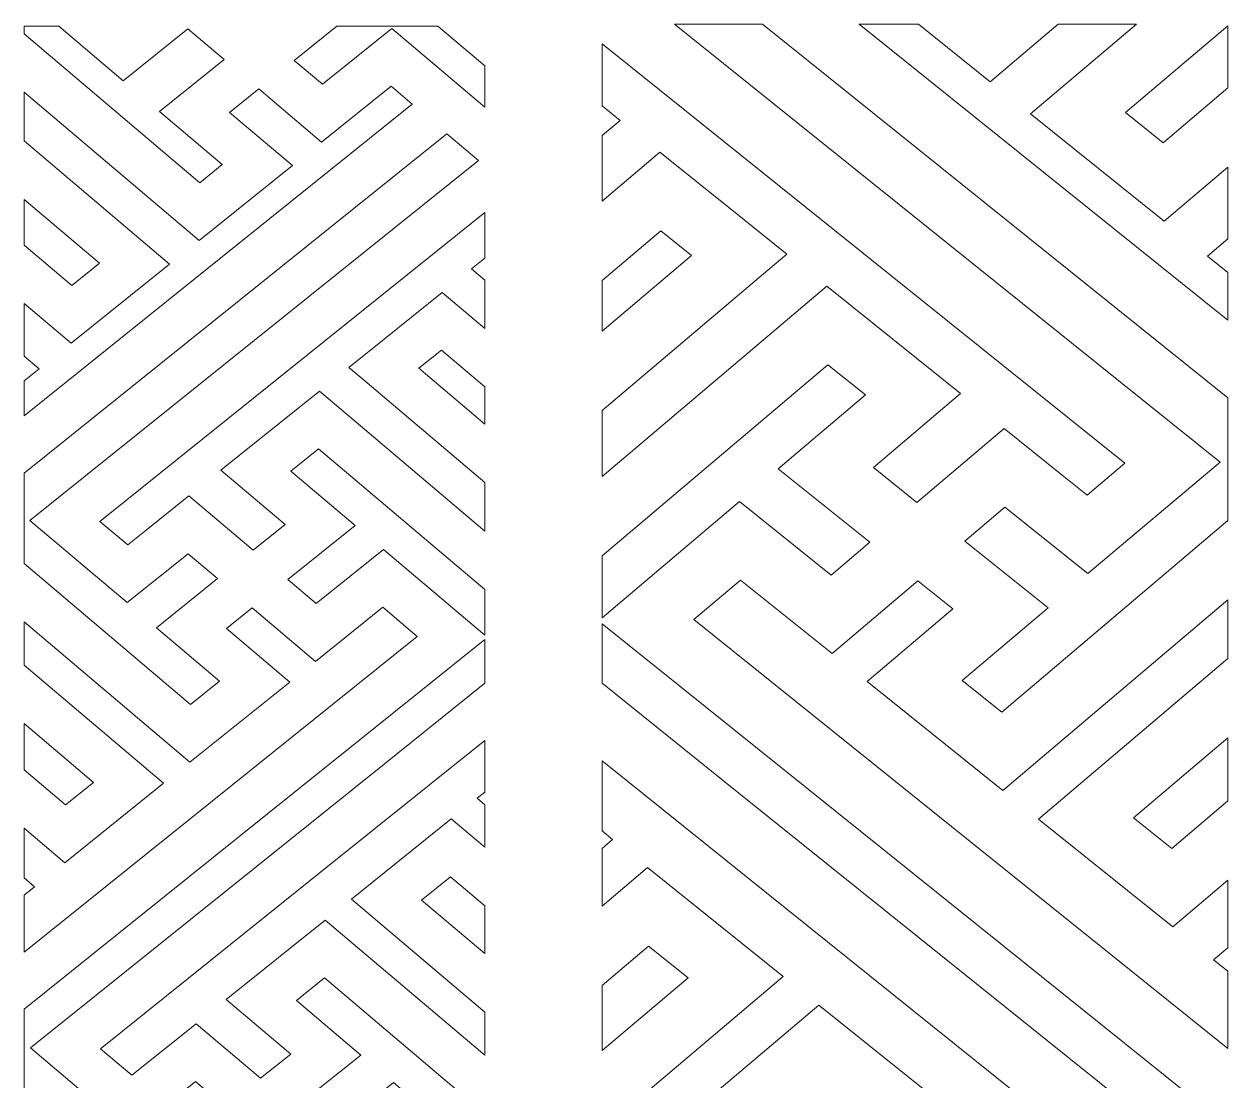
# Model space of a CAD drawing. Header units: centimetres. Extents: x -42.4 to 42.4, y -38.3 to 38.3.
# Drawn here: x -42.41 to -1.9, y 2.21 to 37.75 of the extents above; entities that cross this region are included whole.
import ezdxf

# ---------------------------------------------------------------- set-up
doc = ezdxf.new("R2010")
doc.units = ezdxf.units.CM
doc.header["$MEASUREMENT"] = 0
doc.layers.add('layer 1', color=7, linetype='Continuous')

msp = doc.modelspace()

# ---------------------------------------------------------------- linework, layer by layer
at = {"layer": 'layer 1', "color": 114, "lineweight": 9}
for points, knots in [([(-41.23236, 37.68249), (-41.23236, 37.68249), (-39.0682, 35.85024), (-39.0682, 35.85024), (-39.0682, 35.85024), (-39.0682, 35.85024), (-36.89217, 37.59615), (-36.89217, 37.59615), (-36.89217, 37.59615), (-36.89217, 37.59615), (-35.67161, 36.56278), (-35.67161, 36.56278), (-35.67161, 36.56278), (-35.67161, 36.56278), (-37.84764, 34.81687), (-37.84764, 34.81687), (-37.84764, 34.81687), (-37.84764, 34.81687), (-35.73659, 33.02958), (-35.73659, 33.02958), (-35.73659, 33.02958), (-35.73659, 33.02958), (-36.49481, 32.42125), (-36.49481, 32.42125), (-36.49481, 32.42125), (-36.49481, 32.42125), (-42.40592, 37.42578), (-42.40592, 37.42578), (-42.40592, 37.42578), (-42.40592, 37.42578), (-42.40592, 37.68249), (-42.40592, 37.68249), (-42.40592, 37.68249), (-42.40592, 37.68249), (-41.23236, 37.68249), (-41.23236, 37.68249)], [0, 0, 0, 0, 0.1, 0.1, 0.1, 0.1, 0.2, 0.2, 0.2, 0.2, 0.3, 0.3, 0.3, 0.3, 0.4, 0.4, 0.4, 0.4, 0.5, 0.5, 0.5, 0.5, 0.6, 0.6, 0.6, 0.6, 0.7, 0.7, 0.7, 0.7, 0.8, 0.8, 0.8, 0.8, 1, 1, 1, 1]), ([(-31.87905, 37.68249), (-31.87905, 37.68249), (-28.48461, 37.68249), (-28.48461, 37.68249), (-28.48461, 37.68249), (-28.48461, 37.68249), (-26.90583, 36.34581), (-26.90583, 36.34581), (-26.90583, 36.34581), (-26.90583, 36.34581), (-26.90582, 34.95715), (-26.90582, 34.95715), (-26.90582, 34.95715), (-26.90582, 34.95715), (-30.03359, 37.60524), (-30.03359, 37.60524), (-30.03359, 37.60524), (-30.03359, 37.60524), (-32.36866, 35.73177), (-32.36866, 35.73177), (-32.36866, 35.73177), (-32.36866, 35.73177), (-33.31345, 36.53168), (-33.31345, 36.53168), (-33.31345, 36.53168), (-33.31345, 36.53168), (-31.87905, 37.68249), (-31.87905, 37.68249)], [0, 0, 0, 0, 0.125, 0.125, 0.125, 0.125, 0.25, 0.25, 0.25, 0.25, 0.375, 0.375, 0.375, 0.375, 0.5, 0.5, 0.5, 0.5, 0.625, 0.625, 0.625, 0.625, 0.75, 0.75, 0.75, 0.75, 1, 1, 1, 1]), ([(-20.52776, 37.75493), (-20.52776, 37.75493), (-2.16846, 23.0246), (-2.16846, 23.0246), (-2.16846, 23.0246), (-2.16846, 23.0246), (-6.61214, 19.27383), (-6.61214, 19.27383), (-6.61214, 19.27383), (-6.61214, 19.27383), (-9.40708, 21.50542), (-9.40708, 21.50542), (-9.40708, 21.50542), (-9.40708, 21.50542), (-10.7503, 20.36817), (-10.7503, 20.36817), (-10.7503, 20.36817), (-10.7503, 20.36817), (-7.955, 18.1254), (-7.955, 18.1254), (-7.955, 18.1254), (-7.955, 18.1254), (-10.84127, 15.68173), (-10.84127, 15.68173), (-10.84127, 15.68173), (-10.84127, 15.68173), (-9.51342, 14.61635), (-9.51342, 14.61635), (-9.51342, 14.61635), (-9.51342, 14.61635), (-1.90298, 21.05975), (-1.90298, 21.05975), (-1.90298, 21.05975), (-1.90298, 21.05975), (-1.90298, 25.18843), (-1.90298, 25.18843), (-1.90298, 25.18843), (-1.90298, 25.18843), (-17.56544, 37.75493), (-17.56544, 37.75493), (-17.56544, 37.75493), (-18.48418, 37.75493), (-19.46999, 37.75493), (-20.52776, 37.75493)], [0, 0, 0, 0, 0.08333333, 0.08333333, 0.08333333, 0.08333333, 0.16666667, 0.16666667, 0.16666667, 0.16666667, 0.25, 0.25, 0.25, 0.25, 0.33333333, 0.33333333, 0.33333333, 0.33333333, 0.41666667, 0.41666667, 0.41666667, 0.41666667, 0.5, 0.5, 0.5, 0.5, 0.58333333, 0.58333333, 0.58333333, 0.58333333, 0.66666667, 0.66666667, 0.66666667, 0.66666667, 0.75, 0.75, 0.75, 0.75, 0.83333333, 0.83333333, 0.83333333, 0.83333333, 1, 1, 1, 1]), ([(-14.30922, 37.75493), (-13.58949, 37.75493), (-12.92533, 37.75493), (-12.31243, 37.75493), (-12.31243, 37.75493), (-12.31243, 37.75493), (-9.8982, 35.81792), (-9.8982, 35.81792), (-9.8982, 35.81792), (-9.8982, 35.81792), (-7.61033, 37.75493), (-7.61033, 37.75493), (-7.61033, 37.75493), (-7.61033, 37.75493), (-4.98325, 37.75493), (-4.98325, 37.75493), (-4.98325, 37.75493), (-4.98325, 37.75493), (-8.54936, 34.73567), (-8.54936, 34.73567), (-8.54936, 34.73567), (-8.54936, 34.73567), (-4.04803, 31.1241), (-4.04803, 31.1241), (-4.04803, 31.1241), (-4.04803, 31.1241), (-1.90299, 32.94021), (-1.90299, 32.94021), (-1.90299, 32.94021), (-1.90299, 32.94021), (-1.90298, 30.52878), (-1.90298, 30.52878), (-1.90298, 30.52878), (-1.90298, 30.52878), (-2.58566, 29.95078), (-2.58566, 29.95078), (-2.58566, 29.95078), (-2.58566, 29.95078), (-1.90298, 29.40304), (-1.90298, 29.40304), (-1.90298, 29.40304), (-1.90298, 29.40304), (-1.90298, 27.80099), (-1.90298, 27.80099), (-1.90298, 27.80099), (-1.90298, 27.80099), (-14.30922, 37.75493), (-14.30922, 37.75493)], [0, 0, 0, 0, 0.07692308, 0.07692308, 0.07692308, 0.07692308, 0.15384615, 0.15384615, 0.15384615, 0.15384615, 0.23076923, 0.23076923, 0.23076923, 0.23076923, 0.30769231, 0.30769231, 0.30769231, 0.30769231, 0.38461538, 0.38461538, 0.38461538, 0.38461538, 0.46153846, 0.46153846, 0.46153846, 0.46153846, 0.53846154, 0.53846154, 0.53846154, 0.53846154, 0.61538462, 0.61538462, 0.61538462, 0.61538462, 0.69230769, 0.69230769, 0.69230769, 0.69230769, 0.76923077, 0.76923077, 0.76923077, 0.76923077, 0.84615385, 0.84615385, 0.84615385, 0.84615385, 1, 1, 1, 1]), ([(-1.90298, 37.69282), (-1.90298, 37.69282), (-5.34587, 34.77788), (-5.34587, 34.77788), (-5.34587, 34.77788), (-5.34587, 34.77788), (-4.0829, 33.76455), (-4.0829, 33.76455), (-4.0829, 33.76455), (-4.0829, 33.76455), (-1.90298, 35.61019), (-1.90298, 35.61019), (-1.90298, 35.61019), (-1.90298, 35.61019), (-1.90298, 37.69282), (-1.90298, 37.69282)], [0, 0, 0, 0, 0.2, 0.2, 0.2, 0.2, 0.4, 0.4, 0.4, 0.4, 0.6, 0.6, 0.6, 0.6, 1, 1, 1, 1]), ([(-22.95938, 22.53537), (-22.95938, 22.53537), (-16.57426, 27.94138), (-16.57426, 27.94138), (-16.57426, 27.94138), (-16.57426, 27.94138), (-15.39902, 28.93639), (-15.39902, 28.93639), (-15.39902, 28.93639), (-15.39902, 28.93639), (-10.89769, 25.32482), (-10.89769, 25.32482), (-10.89769, 25.32482), (-10.89769, 25.32482), (-13.83178, 22.84066), (-13.83178, 22.84066), (-13.83178, 22.84066), (-13.83178, 22.84066), (-12.36944, 21.66729), (-12.36944, 21.66729), (-12.36944, 21.66729), (-12.36944, 21.66729), (-9.43533, 24.15151), (-9.43533, 24.15151), (-9.43533, 24.15151), (-9.43533, 24.15151), (-7.48429, 22.58617), (-7.48429, 22.58617), (-7.48429, 22.58617), (-7.48429, 22.58617), (-6.63996, 21.90876), (-6.63996, 21.90876), (-6.63996, 21.90876), (-6.63996, 21.90876), (-5.3719, 22.98238), (-5.3719, 22.98238), (-5.3719, 22.98238), (-5.3719, 22.98238), (-22.95938, 37.0934), (-22.95938, 37.0934), (-22.95938, 37.0934), (-22.95938, 37.0934), (-22.9594, 35.00233), (-22.9594, 35.00233), (-22.9594, 35.00233), (-22.9594, 35.00233), (-22.35318, 34.51595), (-22.35318, 34.51595), (-22.35318, 34.51595), (-22.35318, 34.51595), (-22.95938, 34.00268), (-22.95938, 34.00268), (-22.95938, 34.00268), (-22.95938, 34.00268), (-22.95926, 31.79806), (-22.95926, 31.79806), (-22.95926, 31.79806), (-22.95926, 31.79806), (-21.0162, 33.44327), (-21.0162, 33.44327), (-21.0162, 33.44327), (-21.0162, 33.44327), (-18.36066, 31.31262), (-18.36066, 31.31262), (-18.36066, 31.31262), (-18.36066, 31.31262), (-16.74789, 30.01862), (-16.74789, 30.01862), (-16.74789, 30.01862), (-16.74789, 30.01862), (-17.38786, 29.47679), (-17.38786, 29.47679), (-17.38786, 29.47679), (-17.38786, 29.47679), (-22.95926, 24.75974), (-22.95926, 24.75974), (-22.95926, 24.75974), (-22.95926, 24.75974), (-22.95938, 22.53537), (-22.95938, 22.53537)], [0, 0, 0, 0, 0.04761905, 0.04761905, 0.04761905, 0.04761905, 0.0952381, 0.0952381, 0.0952381, 0.0952381, 0.14285714, 0.14285714, 0.14285714, 0.14285714, 0.19047619, 0.19047619, 0.19047619, 0.19047619, 0.23809524, 0.23809524, 0.23809524, 0.23809524, 0.28571429, 0.28571429, 0.28571429, 0.28571429, 0.33333333, 0.33333333, 0.33333333, 0.33333333, 0.38095238, 0.38095238, 0.38095238, 0.38095238, 0.42857143, 0.42857143, 0.42857143, 0.42857143, 0.47619048, 0.47619048, 0.47619048, 0.47619048, 0.52380952, 0.52380952, 0.52380952, 0.52380952, 0.57142857, 0.57142857, 0.57142857, 0.57142857, 0.61904762, 0.61904762, 0.61904762, 0.61904762, 0.66666667, 0.66666667, 0.66666667, 0.66666667, 0.71428571, 0.71428571, 0.71428571, 0.71428571, 0.76190476, 0.76190476, 0.76190476, 0.76190476, 0.80952381, 0.80952381, 0.80952381, 0.80952381, 0.85714286, 0.85714286, 0.85714286, 0.85714286, 0.9047619, 0.9047619, 0.9047619, 0.9047619, 1, 1, 1, 1]), ([(-42.40592, 35.46041), (-42.40592, 35.46041), (-36.52046, 30.47757), (-36.52046, 30.47757), (-36.52046, 30.47757), (-36.52046, 30.47757), (-33.37845, 32.99847), (-33.37845, 32.99847), (-33.37845, 32.99847), (-33.37845, 32.99847), (-35.48948, 34.78576), (-35.48948, 34.78576), (-35.48948, 34.78576), (-35.48948, 34.78576), (-34.50535, 35.57537), (-34.50535, 35.57537), (-34.50535, 35.57537), (-34.50535, 35.57537), (-32.39429, 33.78808), (-32.39429, 33.78808), (-32.39429, 33.78808), (-32.39429, 33.78808), (-30.05923, 35.66156), (-30.05923, 35.66156), (-30.05923, 35.66156), (-30.05923, 35.66156), (-29.34405, 35.05605), (-29.34405, 35.05605), (-29.34405, 35.05605), (-29.34405, 35.05605), (-42.40592, 24.57624), (-42.40592, 24.57624), (-42.40592, 24.57624), (-42.40592, 24.57624), (-42.40592, 25.75552), (-42.40592, 25.75552), (-42.40592, 25.75552), (-42.40592, 25.75552), (-41.90338, 26.15872), (-41.90338, 26.15872), (-41.90338, 26.15872), (-41.90338, 26.15872), (-42.40592, 26.58419), (-42.40592, 26.58419), (-42.40592, 26.58419), (-42.40592, 26.58419), (-42.40591, 28.35926), (-42.40591, 28.35926), (-42.40591, 28.35926), (-42.40591, 28.35926), (-40.8269, 27.02241), (-40.8269, 27.02241), (-40.8269, 27.02241), (-40.8269, 27.02241), (-37.51337, 29.68092), (-37.51337, 29.68092), (-37.51337, 29.68092), (-37.51337, 29.68092), (-42.40592, 33.82314), (-42.40592, 33.82314), (-42.40592, 33.82314), (-42.40592, 33.82314), (-42.40592, 35.46041), (-42.40592, 35.46041)], [0, 0, 0, 0, 0.05882353, 0.05882353, 0.05882353, 0.05882353, 0.11764706, 0.11764706, 0.11764706, 0.11764706, 0.17647059, 0.17647059, 0.17647059, 0.17647059, 0.23529412, 0.23529412, 0.23529412, 0.23529412, 0.29411765, 0.29411765, 0.29411765, 0.29411765, 0.35294118, 0.35294118, 0.35294118, 0.35294118, 0.41176471, 0.41176471, 0.41176471, 0.41176471, 0.47058824, 0.47058824, 0.47058824, 0.47058824, 0.52941176, 0.52941176, 0.52941176, 0.52941176, 0.58823529, 0.58823529, 0.58823529, 0.58823529, 0.64705882, 0.64705882, 0.64705882, 0.64705882, 0.70588235, 0.70588235, 0.70588235, 0.70588235, 0.76470588, 0.76470588, 0.76470588, 0.76470588, 0.82352941, 0.82352941, 0.82352941, 0.82352941, 0.88235294, 0.88235294, 0.88235294, 0.88235294, 1, 1, 1, 1]), ([(-42.40592, 22.65311), (-42.40592, 22.65311), (-28.17777, 34.06862), (-28.17777, 34.06862), (-28.17777, 34.06862), (-28.17777, 34.06862), (-27.11676, 33.17034), (-27.11676, 33.17034), (-27.11676, 33.17034), (-27.11676, 33.17034), (-42.21049, 21.0603), (-42.21049, 21.0603), (-42.21049, 21.0603), (-42.21049, 21.0603), (-38.9394, 18.29933), (-38.9394, 18.29933), (-38.9394, 18.29933), (-38.9394, 18.29933), (-36.88198, 19.94202), (-36.88198, 19.94202), (-36.88198, 19.94202), (-36.88198, 19.94202), (-35.89321, 19.10488), (-35.89321, 19.10488), (-35.89321, 19.10488), (-35.89321, 19.10488), (-37.95089, 17.45396), (-37.95089, 17.45396), (-37.95089, 17.45396), (-37.95089, 17.45396), (-35.82624, 15.65515), (-35.82624, 15.65515), (-35.82624, 15.65515), (-35.82624, 15.65515), (-36.8037, 14.87092), (-36.8037, 14.87092), (-36.8037, 14.87092), (-36.8037, 14.87092), (-42.40592, 19.61396), (-42.40592, 19.61396), (-42.40592, 19.61396), (-42.40592, 19.61396), (-42.40592, 22.65311), (-42.40592, 22.65311)], [0, 0, 0, 0, 0.08333333, 0.08333333, 0.08333333, 0.08333333, 0.16666667, 0.16666667, 0.16666667, 0.16666667, 0.25, 0.25, 0.25, 0.25, 0.33333333, 0.33333333, 0.33333333, 0.33333333, 0.41666667, 0.41666667, 0.41666667, 0.41666667, 0.5, 0.5, 0.5, 0.5, 0.58333333, 0.58333333, 0.58333333, 0.58333333, 0.66666667, 0.66666667, 0.66666667, 0.66666667, 0.75, 0.75, 0.75, 0.75, 0.83333333, 0.83333333, 0.83333333, 0.83333333, 1, 1, 1, 1]), ([(-42.40592, 31.8577), (-42.40592, 31.8577), (-39.87153, 29.71199), (-39.87153, 29.71199), (-39.87153, 29.71199), (-39.87153, 29.71199), (-40.80123, 28.96607), (-40.80123, 28.96607), (-40.80123, 28.96607), (-40.80123, 28.96607), (-42.40592, 30.32466), (-42.40592, 30.32466), (-42.40592, 30.32466), (-42.40592, 30.32466), (-42.40592, 31.8577), (-42.40592, 31.8577)], [0, 0, 0, 0, 0.2, 0.2, 0.2, 0.2, 0.4, 0.4, 0.4, 0.4, 0.6, 0.6, 0.6, 0.6, 1, 1, 1, 1]), ([(-26.90583, 20.70017), (-26.90583, 20.70017), (-31.60606, 24.67958), (-31.60606, 24.67958), (-31.60606, 24.67958), (-31.60606, 24.67958), (-32.47118, 25.41202), (-32.47118, 25.41202), (-32.47118, 25.41202), (-32.47118, 25.41202), (-35.78471, 22.75351), (-35.78471, 22.75351), (-35.78471, 22.75351), (-35.78471, 22.75351), (-33.62486, 20.9249), (-33.62486, 20.9249), (-33.62486, 20.9249), (-33.62486, 20.9249), (-34.70132, 20.06117), (-34.70132, 20.06117), (-34.70132, 20.06117), (-34.70132, 20.06117), (-36.86119, 21.88983), (-36.86119, 21.88983), (-36.86119, 21.88983), (-36.86119, 21.88983), (-38.29739, 20.73757), (-38.29739, 20.73757), (-38.29739, 20.73757), (-38.29739, 20.73757), (-38.91892, 20.23892), (-38.91892, 20.23892), (-38.91892, 20.23892), (-38.91892, 20.23892), (-39.85237, 21.02922), (-39.85237, 21.02922), (-39.85237, 21.02922), (-39.85237, 21.02922), (-26.90583, 31.41646), (-26.90583, 31.41646), (-26.90583, 31.41646), (-26.90583, 31.41646), (-26.90582, 29.87721), (-26.90582, 29.87721), (-26.90582, 29.87721), (-26.90582, 29.87721), (-27.35207, 29.51918), (-27.35207, 29.51918), (-27.35207, 29.51918), (-27.35207, 29.51918), (-26.90583, 29.14136), (-26.90583, 29.14136), (-26.90583, 29.14136), (-26.90583, 29.14136), (-26.90592, 27.51852), (-26.90592, 27.51852), (-26.90592, 27.51852), (-26.90592, 27.51852), (-28.33625, 28.72957), (-28.33625, 28.72957), (-28.33625, 28.72957), (-28.33625, 28.72957), (-30.29105, 27.16118), (-30.29105, 27.16118), (-30.29105, 27.16118), (-30.29105, 27.16118), (-31.47825, 26.20866), (-31.47825, 26.20866), (-31.47825, 26.20866), (-31.47825, 26.20866), (-31.00715, 25.80981), (-31.00715, 25.80981), (-31.00715, 25.80981), (-31.00715, 25.80981), (-26.90592, 22.33755), (-26.90592, 22.33755), (-26.90592, 22.33755), (-26.90592, 22.33755), (-26.90583, 20.70017), (-26.90583, 20.70017)], [0, 0, 0, 0, 0.04761905, 0.04761905, 0.04761905, 0.04761905, 0.0952381, 0.0952381, 0.0952381, 0.0952381, 0.14285714, 0.14285714, 0.14285714, 0.14285714, 0.19047619, 0.19047619, 0.19047619, 0.19047619, 0.23809524, 0.23809524, 0.23809524, 0.23809524, 0.28571429, 0.28571429, 0.28571429, 0.28571429, 0.33333333, 0.33333333, 0.33333333, 0.33333333, 0.38095238, 0.38095238, 0.38095238, 0.38095238, 0.42857143, 0.42857143, 0.42857143, 0.42857143, 0.47619048, 0.47619048, 0.47619048, 0.47619048, 0.52380952, 0.52380952, 0.52380952, 0.52380952, 0.57142857, 0.57142857, 0.57142857, 0.57142857, 0.61904762, 0.61904762, 0.61904762, 0.61904762, 0.66666667, 0.66666667, 0.66666667, 0.66666667, 0.71428571, 0.71428571, 0.71428571, 0.71428571, 0.76190476, 0.76190476, 0.76190476, 0.76190476, 0.80952381, 0.80952381, 0.80952381, 0.80952381, 0.85714286, 0.85714286, 0.85714286, 0.85714286, 0.9047619, 0.9047619, 0.9047619, 0.9047619, 1, 1, 1, 1]), ([(-22.95926, 27.42959), (-22.95926, 27.42959), (-19.95139, 29.97635), (-19.95139, 29.97635), (-19.95139, 29.97635), (-19.95139, 29.97635), (-20.98141, 30.80275), (-20.98141, 30.80275), (-20.98141, 30.80275), (-20.98141, 30.80275), (-22.9594, 29.12808), (-22.9594, 29.12808), (-22.9594, 29.12808), (-22.9594, 29.12808), (-22.95926, 27.42959), (-22.95926, 27.42959)], [0, 0, 0, 0, 0.2, 0.2, 0.2, 0.2, 0.4, 0.4, 0.4, 0.4, 0.6, 0.6, 0.6, 0.6, 1, 1, 1, 1]), ([(-26.90592, 24.30285), (-26.90592, 24.30285), (-29.12008, 26.17754), (-29.12008, 26.17754), (-29.12008, 26.17754), (-29.12008, 26.17754), (-28.36186, 26.78586), (-28.36186, 26.78586), (-28.36186, 26.78586), (-28.36186, 26.78586), (-26.90582, 25.55312), (-26.90582, 25.55312), (-26.90582, 25.55312), (-26.90582, 25.55312), (-26.90592, 24.30285), (-26.90592, 24.30285)], [0, 0, 0, 0, 0.2, 0.2, 0.2, 0.2, 0.4, 0.4, 0.4, 0.4, 0.6, 0.6, 0.6, 0.6, 1, 1, 1, 1]), ([(-22.95926, 17.78272), (-22.95926, 17.78272), (-18.33726, 21.69609), (-18.33726, 21.69609), (-18.33726, 21.69609), (-18.33726, 21.69609), (-15.25572, 19.22365), (-15.25572, 19.22365), (-15.25572, 19.22365), (-15.25572, 19.22365), (-13.95377, 20.32595), (-13.95377, 20.32595), (-13.95377, 20.32595), (-13.95377, 20.32595), (-17.03526, 22.79841), (-17.03526, 22.79841), (-17.03526, 22.79841), (-17.03526, 22.79841), (-14.10117, 25.28257), (-14.10117, 25.28257), (-14.10117, 25.28257), (-14.10117, 25.28257), (-15.36415, 26.29591), (-15.36415, 26.29591), (-15.36415, 26.29591), (-15.36415, 26.29591), (-22.95938, 19.86536), (-22.95938, 19.86536), (-22.95938, 19.86536), (-22.95938, 19.86536), (-22.95926, 17.78272), (-22.95926, 17.78272)], [0, 0, 0, 0, 0.11111111, 0.11111111, 0.11111111, 0.11111111, 0.22222222, 0.22222222, 0.22222222, 0.22222222, 0.33333333, 0.33333333, 0.33333333, 0.33333333, 0.44444444, 0.44444444, 0.44444444, 0.44444444, 0.55555556, 0.55555556, 0.55555556, 0.55555556, 0.66666667, 0.66666667, 0.66666667, 0.66666667, 0.77777778, 0.77777778, 0.77777778, 0.77777778, 1, 1, 1, 1]), ([(-26.90592, 17.20171), (-26.90592, 17.20171), (-30.30828, 20.08237), (-30.30828, 20.08237), (-30.30828, 20.08237), (-30.30828, 20.08237), (-32.57667, 18.26239), (-32.57667, 18.26239), (-32.57667, 18.26239), (-32.57667, 18.26239), (-33.53506, 19.0738), (-33.53506, 19.0738), (-33.53506, 19.0738), (-33.53506, 19.0738), (-31.26671, 20.8938), (-31.26671, 20.8938), (-31.26671, 20.8938), (-31.26671, 20.8938), (-33.42656, 22.72241), (-33.42656, 22.72241), (-33.42656, 22.72241), (-33.42656, 22.72241), (-32.49685, 23.46834), (-32.49685, 23.46834), (-32.49685, 23.46834), (-32.49685, 23.46834), (-26.90583, 18.73476), (-26.90583, 18.73476), (-26.90583, 18.73476), (-26.90583, 18.73476), (-26.90592, 17.20171), (-26.90592, 17.20171)], [0, 0, 0, 0, 0.11111111, 0.11111111, 0.11111111, 0.11111111, 0.22222222, 0.22222222, 0.22222222, 0.22222222, 0.33333333, 0.33333333, 0.33333333, 0.33333333, 0.44444444, 0.44444444, 0.44444444, 0.44444444, 0.55555556, 0.55555556, 0.55555556, 0.55555556, 0.66666667, 0.66666667, 0.66666667, 0.66666667, 0.77777778, 0.77777778, 0.77777778, 0.77777778, 1, 1, 1, 1]), ([(-1.90298, 18.38981), (-1.90298, 18.38981), (-9.47865, 11.97585), (-9.47865, 11.97585), (-9.47865, 11.97585), (-9.47865, 11.97585), (-14.04478, 15.63946), (-14.04478, 15.63946), (-14.04478, 15.63946), (-14.04478, 15.63946), (-11.1585, 18.08317), (-11.1585, 18.08317), (-11.1585, 18.08317), (-11.1585, 18.08317), (-12.3346, 19.02681), (-12.3346, 19.02681), (-12.3346, 19.02681), (-12.3346, 19.02681), (-15.22093, 16.58313), (-15.22093, 16.58313), (-15.22093, 16.58313), (-15.22093, 16.58313), (-18.30245, 19.05555), (-18.30245, 19.05555), (-18.30245, 19.05555), (-18.30245, 19.05555), (-19.87473, 17.72438), (-19.87473, 17.72438), (-19.87473, 17.72438), (-19.87473, 17.72438), (-1.90298, 3.305), (-1.90298, 3.305), (-1.90298, 3.305), (-1.90298, 3.305), (-1.90298, 5.89767), (-1.90298, 5.89767), (-1.90298, 5.89767), (-1.90298, 5.89767), (-2.38297, 6.28277), (-2.38297, 6.28277), (-2.38297, 6.28277), (-2.38297, 6.28277), (-1.90298, 6.68914), (-1.90298, 6.68914), (-1.90298, 6.68914), (-1.90298, 6.68914), (-1.90298, 8.96052), (-1.90298, 8.96052), (-1.90298, 8.96052), (-1.90298, 8.96052), (-3.7604, 7.38792), (-3.7604, 7.38792), (-3.7604, 7.38792), (-3.7604, 7.38792), (-8.28036, 11.01444), (-8.28036, 11.01444), (-8.28036, 11.01444), (-8.28036, 11.01444), (-1.90298, 16.41386), (-1.90298, 16.41386), (-1.90298, 16.41386), (-1.90298, 16.41386), (-1.90298, 18.38981), (-1.90298, 18.38981)], [0, 0, 0, 0, 0.05882353, 0.05882353, 0.05882353, 0.05882353, 0.11764706, 0.11764706, 0.11764706, 0.11764706, 0.17647059, 0.17647059, 0.17647059, 0.17647059, 0.23529412, 0.23529412, 0.23529412, 0.23529412, 0.29411765, 0.29411765, 0.29411765, 0.29411765, 0.35294118, 0.35294118, 0.35294118, 0.35294118, 0.41176471, 0.41176471, 0.41176471, 0.41176471, 0.47058824, 0.47058824, 0.47058824, 0.47058824, 0.52941176, 0.52941176, 0.52941176, 0.52941176, 0.58823529, 0.58823529, 0.58823529, 0.58823529, 0.64705882, 0.64705882, 0.64705882, 0.64705882, 0.70588235, 0.70588235, 0.70588235, 0.70588235, 0.76470588, 0.76470588, 0.76470588, 0.76470588, 0.82352941, 0.82352941, 0.82352941, 0.82352941, 0.88235294, 0.88235294, 0.88235294, 0.88235294, 1, 1, 1, 1]), ([(-42.40592, 17.64859), (-42.40592, 17.64859), (-36.8293, 12.92722), (-36.8293, 12.92722), (-36.8293, 12.92722), (-36.8293, 12.92722), (-33.46807, 15.62404), (-33.46807, 15.62404), (-33.46807, 15.62404), (-33.46807, 15.62404), (-35.59272, 17.42287), (-35.59272, 17.42287), (-35.59272, 17.42287), (-35.59272, 17.42287), (-34.72697, 18.11749), (-34.72697, 18.11749), (-34.72697, 18.11749), (-34.72697, 18.11749), (-32.60228, 16.31868), (-32.60228, 16.31868), (-32.60228, 16.31868), (-32.60228, 16.31868), (-30.3339, 18.13865), (-30.3339, 18.13865), (-30.3339, 18.13865), (-30.3339, 18.13865), (-29.17651, 17.15876), (-29.17651, 17.15876), (-29.17651, 17.15876), (-29.17651, 17.15876), (-42.40592, 6.54454), (-42.40592, 6.54454), (-42.40592, 6.54454), (-42.40592, 6.54454), (-42.40592, 8.45302), (-42.40592, 8.45302), (-42.40592, 8.45302), (-42.40592, 8.45302), (-42.05259, 8.7365), (-42.05259, 8.7365), (-42.05259, 8.7365), (-42.05259, 8.7365), (-42.40592, 9.03563), (-42.40592, 9.03563), (-42.40592, 9.03563), (-42.40592, 9.03563), (-42.40592, 10.70761), (-42.40592, 10.70761), (-42.40592, 10.70761), (-42.40592, 10.70761), (-41.03863, 9.55001), (-41.03863, 9.55001), (-41.03863, 9.55001), (-41.03863, 9.55001), (-37.71139, 12.21952), (-37.71139, 12.21952), (-37.71139, 12.21952), (-37.71139, 12.21952), (-42.40592, 16.19408), (-42.40592, 16.19408), (-42.40592, 16.19408), (-42.40592, 16.19408), (-42.40592, 17.64859), (-42.40592, 17.64859)], [0, 0, 0, 0, 0.05882353, 0.05882353, 0.05882353, 0.05882353, 0.11764706, 0.11764706, 0.11764706, 0.11764706, 0.17647059, 0.17647059, 0.17647059, 0.17647059, 0.23529412, 0.23529412, 0.23529412, 0.23529412, 0.29411765, 0.29411765, 0.29411765, 0.29411765, 0.35294118, 0.35294118, 0.35294118, 0.35294118, 0.41176471, 0.41176471, 0.41176471, 0.41176471, 0.47058824, 0.47058824, 0.47058824, 0.47058824, 0.52941176, 0.52941176, 0.52941176, 0.52941176, 0.58823529, 0.58823529, 0.58823529, 0.58823529, 0.64705882, 0.64705882, 0.64705882, 0.64705882, 0.70588235, 0.70588235, 0.70588235, 0.70588235, 0.76470588, 0.76470588, 0.76470588, 0.76470588, 0.82352941, 0.82352941, 0.82352941, 0.82352941, 0.88235294, 0.88235294, 0.88235294, 0.88235294, 1, 1, 1, 1]), ([(-1.90298, 0.69245), (-1.90298, 0.69245), (-11.64629, 8.50988), (-11.64629, 8.50988), (-11.64629, 8.50988), (-11.64629, 8.50988), (-22.9594, 17.58677), (-22.9594, 17.58677), (-22.9594, 17.58677), (-22.9594, 17.58677), (-22.9594, 15.58392), (-22.9594, 15.58392), (-22.9594, 15.58392), (-22.9594, 15.58392), (-18.35994, 11.89362), (-18.35994, 11.89362), (-18.35994, 11.89362), (-18.35994, 11.89362), (-2.19608, -1.07525), (-2.19608, -1.07525), (-2.19608, -1.07525), (-2.19608, -1.07525), (-6.79318, -4.96741), (-6.79318, -4.96741), (-6.79318, -4.96741), (-6.79318, -4.96741), (-9.73212, -2.60941), (-9.73212, -2.60941), (-9.73212, -2.60941), (-9.73212, -2.60941), (-11.09502, -3.7633), (-11.09502, -3.7633), (-11.09502, -3.7633), (-11.09502, -3.7633), (-8.15607, -6.12131), (-8.15607, -6.12131), (-8.15607, -6.12131), (-8.15607, -6.12131), (-11.2273, -8.72155), (-11.2273, -8.72155), (-11.2273, -8.72155), (-11.2273, -8.72155), (-9.82513, -9.84658), (-9.82513, -9.84658), (-9.82513, -9.84658), (-9.82513, -9.84658), (-1.90298, -3.13922), (-1.90298, -3.13922), (-1.90298, -3.13922), (-1.90298, -3.13922), (-1.90298, 0.69245), (-1.90298, 0.69245)], [0, 0, 0, 0, 0.07142857, 0.07142857, 0.07142857, 0.07142857, 0.14285714, 0.14285714, 0.14285714, 0.14285714, 0.21428571, 0.21428571, 0.21428571, 0.21428571, 0.28571429, 0.28571429, 0.28571429, 0.28571429, 0.35714286, 0.35714286, 0.35714286, 0.35714286, 0.42857143, 0.42857143, 0.42857143, 0.42857143, 0.5, 0.5, 0.5, 0.5, 0.57142857, 0.57142857, 0.57142857, 0.57142857, 0.64285714, 0.64285714, 0.64285714, 0.64285714, 0.71428571, 0.71428571, 0.71428571, 0.71428571, 0.78571429, 0.78571429, 0.78571429, 0.78571429, 0.85714286, 0.85714286, 0.85714286, 0.85714286, 1, 1, 1, 1]), ([(-42.40592, 4.62142), (-42.40592, 4.62142), (-35.23365, 10.37589), (-35.23365, 10.37589), (-35.23365, 10.37589), (-35.23365, 10.37589), (-26.90582, 17.05747), (-26.90582, 17.05747), (-26.90582, 17.05747), (-26.90582, 17.05747), (-26.90582, 15.58315), (-26.90582, 15.58315), (-26.90582, 15.58315), (-26.90582, 15.58315), (-30.29158, 12.86669), (-30.29158, 12.86669), (-30.29158, 12.86669), (-30.29158, 12.86669), (-42.19016, 3.3202), (-42.19016, 3.3202), (-42.19016, 3.3202), (-42.19016, 3.3202), (-38.80613, 0.45515), (-38.80613, 0.45515), (-38.80613, 0.45515), (-38.80613, 0.45515), (-36.64271, 2.19089), (-36.64271, 2.19089), (-36.64271, 2.19089), (-36.64271, 2.19089), (-35.63945, 1.3415), (-35.63945, 1.3415), (-35.63945, 1.3415), (-35.63945, 1.3415), (-37.80288, -0.39425), (-37.80288, -0.39425), (-37.80288, -0.39425), (-37.80288, -0.39425), (-35.54208, -2.30831), (-35.54208, -2.30831), (-35.54208, -2.30831), (-35.54208, -2.30831), (-36.57425, -3.13645), (-36.57425, -3.13645), (-36.57425, -3.13645), (-36.57425, -3.13645), (-42.40592, 1.80089), (-42.40592, 1.80089), (-42.40592, 1.80089), (-42.40592, 1.80089), (-42.40592, 4.62142), (-42.40592, 4.62142)], [0, 0, 0, 0, 0.07142857, 0.07142857, 0.07142857, 0.07142857, 0.14285714, 0.14285714, 0.14285714, 0.14285714, 0.21428571, 0.21428571, 0.21428571, 0.21428571, 0.28571429, 0.28571429, 0.28571429, 0.28571429, 0.35714286, 0.35714286, 0.35714286, 0.35714286, 0.42857143, 0.42857143, 0.42857143, 0.42857143, 0.5, 0.5, 0.5, 0.5, 0.57142857, 0.57142857, 0.57142857, 0.57142857, 0.64285714, 0.64285714, 0.64285714, 0.64285714, 0.71428571, 0.71428571, 0.71428571, 0.71428571, 0.78571429, 0.78571429, 0.78571429, 0.78571429, 0.85714286, 0.85714286, 0.85714286, 0.85714286, 1, 1, 1, 1]), ([(-42.40592, 14.22868), (-42.40592, 14.22868), (-40.06954, 12.25062), (-40.06954, 12.25062), (-40.06954, 12.25062), (-40.06954, 12.25062), (-41.01298, 11.49369), (-41.01298, 11.49369), (-41.01298, 11.49369), (-41.01298, 11.49369), (-42.40592, 12.67299), (-42.40592, 12.67299), (-42.40592, 12.67299), (-42.40592, 12.67299), (-42.40592, 14.22868), (-42.40592, 14.22868)], [0, 0, 0, 0, 0.2, 0.2, 0.2, 0.2, 0.4, 0.4, 0.4, 0.4, 0.6, 0.6, 0.6, 0.6, 1, 1, 1, 1]), ([(-26.90592, 3.07114), (-26.90592, 3.07114), (-32.27585, 7.6176), (-32.27585, 7.6176), (-32.27585, 7.6176), (-32.27585, 7.6176), (-35.6031, 4.94807), (-35.6031, 4.94807), (-35.6031, 4.94807), (-35.6031, 4.94807), (-33.43362, 3.1113), (-33.43362, 3.1113), (-33.43362, 3.1113), (-33.43362, 3.1113), (-34.44756, 2.29779), (-34.44756, 2.29779), (-34.44756, 2.29779), (-34.44756, 2.29779), (-36.61704, 4.13458), (-36.61704, 4.13458), (-36.61704, 4.13458), (-36.61704, 4.13458), (-38.78047, 2.39882), (-38.78047, 2.39882), (-38.78047, 2.39882), (-38.78047, 2.39882), (-39.83201, 3.28911), (-39.83201, 3.28911), (-39.83201, 3.28911), (-39.83201, 3.28911), (-32.48635, 9.18267), (-32.48635, 9.18267), (-32.48635, 9.18267), (-32.48635, 9.18267), (-26.90582, 13.66005), (-26.90582, 13.66005), (-26.90582, 13.66005), (-26.90582, 13.66005), (-26.90592, 11.92598), (-26.90592, 11.92598), (-26.90592, 11.92598), (-26.90592, 11.92598), (-27.16674, 11.71672), (-27.16674, 11.71672), (-27.16674, 11.71672), (-27.16674, 11.71672), (-26.98073, 11.55922), (-26.98073, 11.55922), (-26.98073, 11.55922), (-26.98073, 11.55922), (-26.90592, 11.49588), (-26.90592, 11.49588), (-26.90592, 11.49588), (-26.90592, 11.49588), (-26.90592, 10.0682), (-26.90592, 10.0682), (-26.90592, 10.0682), (-26.90592, 10.0682), (-28.03251, 11.0221), (-28.03251, 11.0221), (-28.03251, 11.0221), (-28.03251, 11.0221), (-31.39377, 8.32529), (-31.39377, 8.32529), (-31.39377, 8.32529), (-31.39377, 8.32529), (-26.90582, 4.52563), (-26.90582, 4.52563), (-26.90582, 4.52563), (-26.90582, 4.52563), (-26.90592, 3.07114), (-26.90592, 3.07114)], [0, 0, 0, 0, 0.05263158, 0.05263158, 0.05263158, 0.05263158, 0.10526316, 0.10526316, 0.10526316, 0.10526316, 0.15789474, 0.15789474, 0.15789474, 0.15789474, 0.21052632, 0.21052632, 0.21052632, 0.21052632, 0.26315789, 0.26315789, 0.26315789, 0.26315789, 0.31578947, 0.31578947, 0.31578947, 0.31578947, 0.36842105, 0.36842105, 0.36842105, 0.36842105, 0.42105263, 0.42105263, 0.42105263, 0.42105263, 0.47368421, 0.47368421, 0.47368421, 0.47368421, 0.52631579, 0.52631579, 0.52631579, 0.52631579, 0.57894737, 0.57894737, 0.57894737, 0.57894737, 0.63157895, 0.63157895, 0.63157895, 0.63157895, 0.68421053, 0.68421053, 0.68421053, 0.68421053, 0.73684211, 0.73684211, 0.73684211, 0.73684211, 0.78947368, 0.78947368, 0.78947368, 0.78947368, 0.84210526, 0.84210526, 0.84210526, 0.84210526, 0.89473684, 0.89473684, 0.89473684, 0.89473684, 1, 1, 1, 1]), ([(-1.90298, 13.74387), (-1.90298, 13.74387), (-5.07688, 11.05669), (-5.07688, 11.05669), (-5.07688, 11.05669), (-5.07688, 11.05669), (-3.79524, 10.0284), (-3.79524, 10.0284), (-3.79524, 10.0284), (-3.79524, 10.0284), (-1.90298, 11.63048), (-1.90298, 11.63048), (-1.90298, 11.63048), (-1.90298, 11.63048), (-1.90298, 13.74387), (-1.90298, 13.74387)], [0, 0, 0, 0, 0.2, 0.2, 0.2, 0.2, 0.4, 0.4, 0.4, 0.4, 0.6, 0.6, 0.6, 0.6, 1, 1, 1, 1]), ([(-22.95926, -1.41359), (-22.95926, -1.41359), (-15.66437, 4.76275), (-15.66437, 4.76275), (-15.66437, 4.76275), (-15.66437, 4.76275), (-11.1444, 1.13621), (-11.1444, 1.13621), (-11.1444, 1.13621), (-11.1444, 1.13621), (-14.09158, -1.35904), (-14.09158, -1.35904), (-14.09158, -1.35904), (-14.09158, -1.35904), (-12.71417, -2.46419), (-12.71417, -2.46419), (-12.71417, -2.46419), (-12.71417, -2.46419), (-9.767, 0.03108), (-9.767, 0.03108), (-9.767, 0.03108), (-9.767, 0.03108), (-6.82804, -2.32694), (-6.82804, -2.32694), (-6.82804, -2.32694), (-6.82804, -2.32694), (-5.39956, -1.11748), (-5.39956, -1.11748), (-5.39956, -1.11748), (-5.39956, -1.11748), (-15.37841, 6.88889), (-15.37841, 6.88889), (-15.37841, 6.88889), (-15.37841, 6.88889), (-22.9594, 12.97139), (-22.9594, 12.97139), (-22.9594, 12.97139), (-22.9594, 12.97139), (-22.95926, 10.61567), (-22.95926, 10.61567), (-22.95926, 10.61567), (-22.95926, 10.61567), (-22.60494, 10.33139), (-22.60494, 10.33139), (-22.60494, 10.33139), (-22.60494, 10.33139), (-22.85763, 10.11742), (-22.85763, 10.11742), (-22.85763, 10.11742), (-22.85763, 10.11742), (-22.95926, 10.03138), (-22.95926, 10.03138), (-22.95926, 10.03138), (-22.95926, 10.03138), (-22.95926, 8.09188), (-22.95926, 8.09188), (-22.95926, 8.09188), (-22.95926, 8.09188), (-21.42882, 9.38775), (-21.42882, 9.38775), (-21.42882, 9.38775), (-21.42882, 9.38775), (-16.86265, 5.72415), (-16.86265, 5.72415), (-16.86265, 5.72415), (-16.86265, 5.72415), (-22.9594, 0.56232), (-22.9594, 0.56232), (-22.9594, 0.56232), (-22.9594, 0.56232), (-22.95926, -1.41359), (-22.95926, -1.41359)], [0, 0, 0, 0, 0.05263158, 0.05263158, 0.05263158, 0.05263158, 0.10526316, 0.10526316, 0.10526316, 0.10526316, 0.15789474, 0.15789474, 0.15789474, 0.15789474, 0.21052632, 0.21052632, 0.21052632, 0.21052632, 0.26315789, 0.26315789, 0.26315789, 0.26315789, 0.31578947, 0.31578947, 0.31578947, 0.31578947, 0.36842105, 0.36842105, 0.36842105, 0.36842105, 0.42105263, 0.42105263, 0.42105263, 0.42105263, 0.47368421, 0.47368421, 0.47368421, 0.47368421, 0.52631579, 0.52631579, 0.52631579, 0.52631579, 0.57894737, 0.57894737, 0.57894737, 0.57894737, 0.63157895, 0.63157895, 0.63157895, 0.63157895, 0.68421053, 0.68421053, 0.68421053, 0.68421053, 0.73684211, 0.73684211, 0.73684211, 0.73684211, 0.78947368, 0.78947368, 0.78947368, 0.78947368, 0.84210526, 0.84210526, 0.84210526, 0.84210526, 0.89473684, 0.89473684, 0.89473684, 0.89473684, 1, 1, 1, 1]), ([(-26.90592, 6.49101), (-26.90592, 6.49101), (-29.0356, 8.29418), (-29.0356, 8.29418), (-29.0356, 8.29418), (-29.0356, 8.29418), (-28.05812, 9.07839), (-28.05812, 9.07839), (-28.05812, 9.07839), (-28.05812, 9.07839), (-26.90592, 8.10287), (-26.90592, 8.10287), (-26.90592, 8.10287), (-26.90592, 8.10287), (-26.90592, 6.49101), (-26.90592, 6.49101)], [0, 0, 0, 0, 0.2, 0.2, 0.2, 0.2, 0.4, 0.4, 0.4, 0.4, 0.6, 0.6, 0.6, 0.6, 1, 1, 1, 1]), ([(-22.95926, 3.23228), (-22.95926, 3.23228), (-20.06615, 5.68188), (-20.06615, 5.68188), (-20.06615, 5.68188), (-20.06615, 5.68188), (-21.39403, 6.74723), (-21.39403, 6.74723), (-21.39403, 6.74723), (-21.39403, 6.74723), (-22.95926, 5.42199), (-22.95926, 5.42199), (-22.95926, 5.42199), (-22.95926, 5.42199), (-22.95926, 3.23228), (-22.95926, 3.23228)], [0, 0, 0, 0, 0.2, 0.2, 0.2, 0.2, 0.4, 0.4, 0.4, 0.4, 0.6, 0.6, 0.6, 0.6, 1, 1, 1, 1]), ([(-26.90592, -0.44998), (-26.90592, -0.44998), (-29.98091, 2.15352), (-29.98091, 2.15352), (-29.98091, 2.15352), (-29.98091, 2.15352), (-32.18678, 0.38375), (-32.18678, 0.38375), (-32.18678, 0.38375), (-32.18678, 0.38375), (-33.28131, 1.31042), (-33.28131, 1.31042), (-33.28131, 1.31042), (-33.28131, 1.31042), (-31.07547, 3.08023), (-31.07547, 3.08023), (-31.07547, 3.08023), (-31.07547, 3.08023), (-33.24495, 4.91698), (-33.24495, 4.91698), (-33.24495, 4.91698), (-33.24495, 4.91698), (-32.3015, 5.67393), (-32.3015, 5.67393), (-32.3015, 5.67393), (-32.3015, 5.67393), (-26.90592, 1.10582), (-26.90592, 1.10582), (-26.90592, 1.10582), (-26.90592, 1.10582), (-26.90592, -0.44998), (-26.90592, -0.44998)], [0, 0, 0, 0, 0.11111111, 0.11111111, 0.11111111, 0.11111111, 0.22222222, 0.22222222, 0.22222222, 0.22222222, 0.33333333, 0.33333333, 0.33333333, 0.33333333, 0.44444444, 0.44444444, 0.44444444, 0.44444444, 0.55555556, 0.55555556, 0.55555556, 0.55555556, 0.66666667, 0.66666667, 0.66666667, 0.66666667, 0.77777778, 0.77777778, 0.77777778, 0.77777778, 1, 1, 1, 1])]:
    msp.add_open_spline(points, degree=3, knots=knots, dxfattribs=at)

doc.saveas('drawing.dxf')
